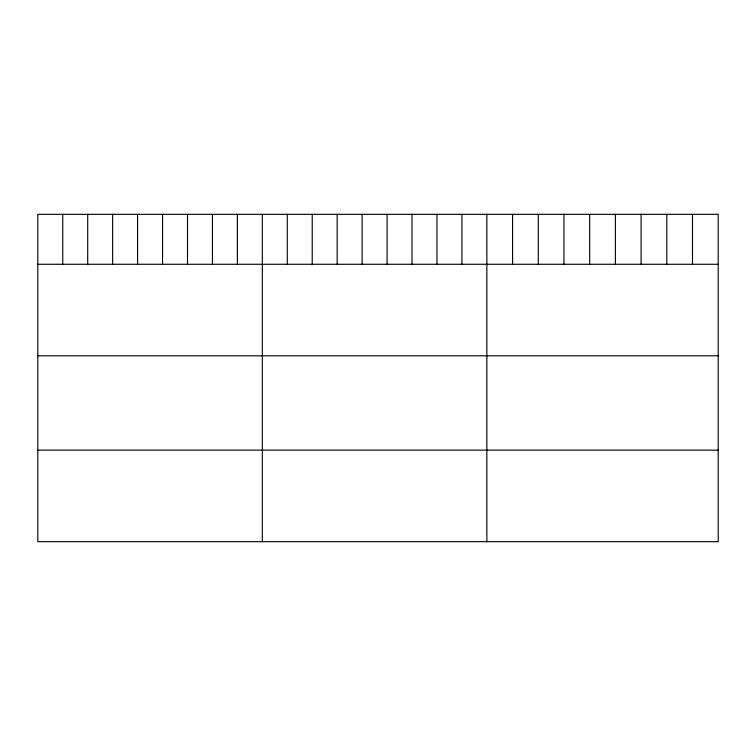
<?xml version="1.0" encoding="UTF-8"?>
<svg xmlns="http://www.w3.org/2000/svg" width="756" height="756" viewBox="0 0 756 756"><rect width="100%" height="100%" fill="white"/><g stroke="black" fill="none" stroke-linecap="round" stroke-linejoin="round"><path stroke-width="1.13" d="M718.2 264.269L718.2 541.674L37.8 541.674L37.8 214.326L718.2 214.326L718.2 264.269L37.8 264.269M37.8 355.811L718.2 355.811M37.8 450.132L718.2 450.132M692.496 214.326L692.496 264.269M666.792 214.326L666.792 264.269M641.088 214.326L641.088 264.269M615.384 214.326L615.384 264.269M589.68 214.326L589.68 264.269M563.976 214.326L563.976 264.269M538.272 214.326L538.272 264.269M512.568 214.326L512.568 264.269M486.864 214.326L486.864 541.674M461.916 214.326L461.916 264.269M436.968 214.326L436.968 264.269M412.02 214.326L412.02 264.269M387.072 214.326L387.072 264.269M362.124 214.326L362.124 264.269M337.176 214.326L337.176 264.269M312.228 214.326L312.228 264.269M287.28 214.326L287.28 264.269M262.332 214.326L262.332 541.674M237.384 214.326L237.384 264.269M212.436 214.326L212.436 264.269M187.488 214.326L187.488 264.269M162.54 214.326L162.54 264.269M137.592 214.326L137.592 264.269M112.644 214.326L112.644 264.269M87.696 214.326L87.696 264.269M62.748 214.326L62.748 264.269"/></g></svg>
